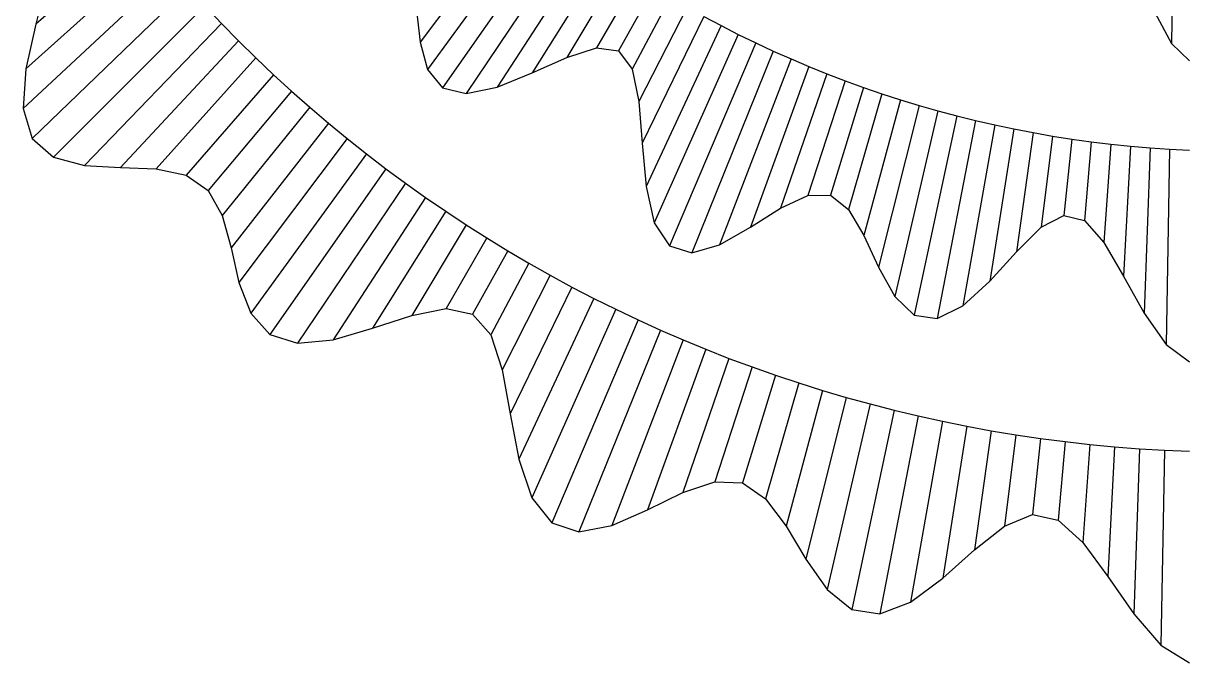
# Model space of a CAD drawing. Header units: metres. Extents: x -31.1 to 29.2, y -27.3 to 29.9.
# Drawn here: x -19.36 to -0.01, y -27.26 to -16.64 of the extents above; entities that cross this region are included whole.
import ezdxf

# ---------------------------------------------------------------- set-up
doc = ezdxf.new("R2010")
doc.units = ezdxf.units.M
for name, color, linetype in [('Fill', 3, 'Continuous'), ('Inner', 2, 'Continuous'), ('Outer', 1, 'Continuous')]:
    doc.layers.add(name, color=color, linetype=linetype)

msp = doc.modelspace()

# ---------------------------------------------------------------- linework, layer by layer
at = {"layer": 'Fill'}
for p, q in [((-0.24, -13.734), (-0.296, -16.975)), ((-10.975, -14.564), (-12.774, -16.952)), ((-10.727, -14.765), (-12.649, -17.41)), ((-10.476, -14.961), (-12.403, -17.713)), ((-17.411, -15.135), (-19.157, -16.653)), ((-10.221, -15.153), (-12.012, -17.808)), ((-17.154, -15.446), (-19.322, -17.398)), ((-9.962, -15.341), (-11.497, -17.704)), ((-9.7, -15.524), (-10.914, -17.466)), ((-16.892, -15.752), (-19.364, -18.057)), ((-9.435, -15.703), (-10.339, -17.207)), ((-16.625, -16.054), (-19.216, -18.557)), ((-9.167, -15.877), (-9.844, -17.05)), ((-8.895, -16.047), (-9.478, -17.098)), ((-8.62, -16.212), (-9.252, -17.401)), ((-16.352, -16.352), (-18.865, -18.865)), ((-8.342, -16.372), (-9.141, -17.941)), ((-8.061, -16.528), (-9.088, -18.633)), ((-16.074, -16.645), (-18.35, -19.002)), ((-7.777, -16.679), (-9.023, -19.351)), ((-7.491, -16.824), (-8.885, -19.956)), ((-15.79, -16.933), (-17.75, -19.035)), ((-7.201, -16.965), (-8.634, -20.34)), ((-15.502, -17.216), (-17.16, -19.058)), ((-6.909, -17.101), (-8.263, -20.453)), ((-6.615, -17.232), (-7.8, -20.319)), ((-6.318, -17.358), (-7.289, -20.027)), ((-15.208, -17.495), (-16.659, -19.164)), ((-6.018, -17.479), (-6.787, -19.71)), ((-5.717, -17.595), (-6.336, -19.5)), ((-14.909, -17.768), (-16.293, -19.417)), ((-5.413, -17.705), (-5.961, -19.497)), ((-5.107, -17.81), (-5.658, -19.733)), ((-4.799, -17.91), (-5.404, -20.167)), ((-14.605, -18.036), (-16.06, -19.832)), ((-4.489, -18.004), (-5.16, -20.694)), ((-4.177, -18.094), (-4.889, -21.178)), ((-3.864, -18.177), (-4.568, -21.489)), ((-14.297, -18.299), (-15.914, -20.369)), ((-3.549, -18.256), (-4.188, -21.544)), ((-3.232, -18.328), (-3.762, -21.333)), ((-13.984, -18.557), (-15.783, -20.945)), ((-2.914, -18.396), (-3.314, -20.922)), ((-2.594, -18.457), (-2.872, -20.438)), ((-2.273, -18.514), (-2.459, -20.03)), ((-1.951, -18.564), (-2.084, -19.831)), ((-1.628, -18.609), (-1.742, -19.915)), ((-1.304, -18.649), (-1.418, -20.28)), ((-0.979, -18.683), (-1.092, -20.84)), ((-0.653, -18.711), (-0.749, -21.457)), ((-0.327, -18.733), (-0.384, -21.975)), ((-13.666, -18.81), (-15.588, -21.455)), ((-13.344, -19.057), (-15.271, -21.809)), ((-13.017, -19.298), (-14.808, -21.953)), ((-12.686, -19.534), (-14.22, -21.897)), ((-12.35, -19.764), (-13.564, -21.707)), ((-12.01, -19.989), (-12.914, -21.493)), ((-11.667, -20.207), (-12.344, -21.381)), ((-11.319, -20.42), (-11.902, -21.471)), ((-10.967, -20.627), (-11.6, -21.816)), ((-10.612, -20.827), (-11.411, -22.396)), ((-10.253, -21.022), (-11.28, -23.127)), ((-9.89, -21.21), (-11.136, -23.882)), ((-9.524, -21.392), (-10.919, -24.524)), ((-9.155, -21.568), (-10.587, -24.942)), ((-8.782, -21.737), (-10.137, -25.089)), ((-8.407, -21.9), (-9.591, -24.986)), ((-8.028, -22.057), (-8.999, -24.726)), ((-7.646, -22.207), (-8.414, -24.437)), ((-7.262, -22.35), (-7.881, -24.256)), ((-6.875, -22.486), (-7.423, -24.278)), ((-6.485, -22.616), (-7.036, -24.539)), ((-6.093, -22.74), (-6.698, -24.996)), ((-5.699, -22.856), (-6.369, -25.545)), ((-5.302, -22.965), (-6.014, -26.05)), ((-4.903, -23.068), (-5.607, -26.38)), ((-4.503, -23.164), (-5.142, -26.452)), ((-4.1, -23.252), (-4.63, -26.257)), ((-3.696, -23.334), (-4.096, -25.861)), ((-3.29, -23.409), (-3.568, -25.389)), ((-2.883, -23.476), (-3.069, -24.993)), ((-2.474, -23.537), (-2.607, -24.803)), ((-2.064, -23.59), (-2.178, -24.896)), ((-1.653, -23.637), (-1.767, -25.267)), ((-1.241, -23.676), (-1.354, -25.833)), ((-0.828, -23.708), (-0.924, -26.454)), ((-0.414, -23.732), (-0.471, -26.974))]:
    msp.add_line(p, q, dxfattribs=at)
at = {"layer": 'Inner'}
for p, q in [((-16.352, -16.352), (-16.074, -16.645)), ((-8.061, -16.528), (-7.777, -16.679)), ((-16.074, -16.645), (-15.79, -16.933)), ((-7.777, -16.679), (-7.491, -16.824)), ((-7.491, -16.824), (-7.201, -16.965)), ((-15.79, -16.933), (-15.502, -17.216)), ((-7.201, -16.965), (-6.909, -17.101)), ((-15.502, -17.216), (-15.208, -17.495)), ((-6.909, -17.101), (-6.615, -17.232)), ((-6.615, -17.232), (-6.318, -17.358)), ((-6.318, -17.358), (-6.018, -17.479)), ((-15.208, -17.495), (-14.909, -17.768)), ((-6.018, -17.479), (-5.717, -17.595)), ((-5.717, -17.595), (-5.413, -17.705)), ((-14.909, -17.768), (-14.605, -18.036)), ((-5.413, -17.705), (-5.107, -17.81)), ((-5.107, -17.81), (-4.799, -17.91)), ((-4.799, -17.91), (-4.489, -18.004)), ((-14.605, -18.036), (-14.297, -18.299)), ((-4.489, -18.004), (-4.177, -18.094)), ((-4.177, -18.094), (-3.864, -18.177)), ((-3.864, -18.177), (-3.549, -18.256)), ((-14.297, -18.299), (-13.984, -18.557)), ((-3.549, -18.256), (-3.232, -18.328)), ((-3.232, -18.328), (-2.914, -18.396)), ((-13.984, -18.557), (-13.666, -18.81)), ((-2.914, -18.396), (-2.594, -18.457)), ((-2.594, -18.457), (-2.273, -18.514)), ((-2.273, -18.514), (-1.951, -18.564)), ((-1.951, -18.564), (-1.628, -18.609)), ((-1.628, -18.609), (-1.304, -18.649)), ((-1.304, -18.649), (-0.979, -18.683)), ((-0.979, -18.683), (-0.653, -18.711)), ((-0.653, -18.711), (-0.327, -18.733)), ((-0.327, -18.733), (0, -18.75)), ((-13.666, -18.81), (-13.344, -19.057)), ((-13.344, -19.057), (-13.017, -19.298)), ((-13.017, -19.298), (-12.686, -19.534)), ((-12.686, -19.534), (-12.35, -19.764)), ((-12.35, -19.764), (-12.01, -19.989)), ((-12.01, -19.989), (-11.667, -20.207)), ((-11.667, -20.207), (-11.319, -20.42)), ((-11.319, -20.42), (-10.967, -20.627)), ((-10.967, -20.627), (-10.612, -20.827)), ((-10.612, -20.827), (-10.253, -21.022)), ((-10.253, -21.022), (-9.89, -21.21)), ((-9.89, -21.21), (-9.524, -21.392)), ((-9.524, -21.392), (-9.155, -21.568)), ((-9.155, -21.568), (-8.782, -21.737)), ((-8.782, -21.737), (-8.407, -21.9)), ((-8.407, -21.9), (-8.028, -22.057)), ((-8.028, -22.057), (-7.646, -22.207)), ((-7.646, -22.207), (-7.262, -22.35)), ((-7.262, -22.35), (-6.875, -22.486)), ((-6.875, -22.486), (-6.485, -22.616)), ((-6.485, -22.616), (-6.093, -22.74)), ((-6.093, -22.74), (-5.699, -22.856)), ((-5.699, -22.856), (-5.302, -22.965)), ((-5.302, -22.965), (-4.903, -23.068)), ((-4.903, -23.068), (-4.503, -23.164)), ((-4.503, -23.164), (-4.1, -23.252)), ((-4.1, -23.252), (-3.696, -23.334)), ((-3.696, -23.334), (-3.29, -23.409)), ((-3.29, -23.409), (-2.883, -23.476)), ((-2.883, -23.476), (-2.474, -23.537)), ((-2.474, -23.537), (-2.064, -23.59)), ((-2.064, -23.59), (-1.653, -23.637)), ((-1.653, -23.637), (-1.241, -23.676)), ((-1.241, -23.676), (-0.828, -23.708)), ((-0.828, -23.708), (-0.414, -23.732)), ((-0.414, -23.732), (0, -23.75))]:
    msp.add_line(p, q, dxfattribs=at)
at = {"layer": 'Outer'}
for p, q in [((-18.973, -15.92), (-19.157, -16.653)), ((-12.836, -16.429), (-12.774, -16.952)), ((-0.575, -16.46), (-0.296, -16.975)), ((-19.157, -16.653), (-19.322, -17.398)), ((-12.774, -16.952), (-12.649, -17.41)), ((-0.296, -16.975), (0, -17.264)), ((-10.914, -17.466), (-10.339, -17.207)), ((-10.339, -17.207), (-9.844, -17.05)), ((-9.844, -17.05), (-9.478, -17.098)), ((-9.478, -17.098), (-9.252, -17.401)), ((-19.322, -17.398), (-19.364, -18.057)), ((-12.649, -17.41), (-12.403, -17.713)), ((-9.252, -17.401), (-9.141, -17.941)), ((-11.497, -17.704), (-10.914, -17.466)), ((-12.403, -17.713), (-12.012, -17.808)), ((-12.012, -17.808), (-11.497, -17.704)), ((-9.141, -17.941), (-9.088, -18.633)), ((-19.364, -18.057), (-19.216, -18.557)), ((-19.216, -18.557), (-18.865, -18.865)), ((-9.088, -18.633), (-9.023, -19.351)), ((-18.865, -18.865), (-18.35, -19.002)), ((-18.35, -19.002), (-17.75, -19.035)), ((-17.75, -19.035), (-17.16, -19.058)), ((-17.16, -19.058), (-16.659, -19.164)), ((-16.659, -19.164), (-16.293, -19.417)), ((-9.023, -19.351), (-8.885, -19.956)), ((-16.293, -19.417), (-16.06, -19.832)), ((-6.787, -19.71), (-6.336, -19.5)), ((-6.336, -19.5), (-5.961, -19.497)), ((-5.961, -19.497), (-5.658, -19.733)), ((-7.289, -20.027), (-6.787, -19.71)), ((-5.658, -19.733), (-5.404, -20.167)), ((-16.06, -19.832), (-15.914, -20.369)), ((-2.459, -20.03), (-2.084, -19.831)), ((-2.084, -19.831), (-1.742, -19.915)), ((-1.742, -19.915), (-1.418, -20.28)), ((-8.885, -19.956), (-8.634, -20.34)), ((-7.8, -20.319), (-7.289, -20.027)), ((-2.872, -20.438), (-2.459, -20.03)), ((-8.263, -20.453), (-7.8, -20.319)), ((-5.404, -20.167), (-5.16, -20.694)), ((-1.418, -20.28), (-1.092, -20.84)), ((-15.914, -20.369), (-15.783, -20.945)), ((-8.634, -20.34), (-8.263, -20.453)), ((-3.314, -20.922), (-2.872, -20.438)), ((-5.16, -20.694), (-4.889, -21.178)), ((-1.092, -20.84), (-0.749, -21.457)), ((-15.783, -20.945), (-15.588, -21.455)), ((-3.762, -21.333), (-3.314, -20.922)), ((-4.889, -21.178), (-4.568, -21.489)), ((-15.588, -21.455), (-15.271, -21.809)), ((-12.914, -21.493), (-12.344, -21.381)), ((-12.344, -21.381), (-11.902, -21.471)), ((-11.902, -21.471), (-11.6, -21.816)), ((-4.188, -21.544), (-3.762, -21.333)), ((-0.749, -21.457), (-0.384, -21.975)), ((-13.564, -21.707), (-12.914, -21.493)), ((-4.568, -21.489), (-4.188, -21.544)), ((-15.271, -21.809), (-14.808, -21.953)), ((-14.22, -21.897), (-13.564, -21.707)), ((-11.6, -21.816), (-11.411, -22.396)), ((-14.808, -21.953), (-14.22, -21.897)), ((-0.384, -21.975), (0, -22.264)), ((-11.411, -22.396), (-11.28, -23.127)), ((-11.28, -23.127), (-11.136, -23.882)), ((-11.136, -23.882), (-10.919, -24.524)), ((-8.414, -24.437), (-7.881, -24.256)), ((-7.881, -24.256), (-7.423, -24.278)), ((-7.423, -24.278), (-7.036, -24.539)), ((-10.919, -24.524), (-10.587, -24.942)), ((-8.999, -24.726), (-8.414, -24.437)), ((-7.036, -24.539), (-6.698, -24.996)), ((-9.591, -24.986), (-8.999, -24.726)), ((-10.587, -24.942), (-10.137, -25.089)), ((-3.069, -24.993), (-2.607, -24.803)), ((-2.607, -24.803), (-2.178, -24.896)), ((-2.178, -24.896), (-1.767, -25.267)), ((-10.137, -25.089), (-9.591, -24.986)), ((-6.698, -24.996), (-6.369, -25.545)), ((-3.568, -25.389), (-3.069, -24.993)), ((-1.767, -25.267), (-1.354, -25.833)), ((-6.369, -25.545), (-6.014, -26.05)), ((-4.096, -25.861), (-3.568, -25.389)), ((-4.63, -26.257), (-4.096, -25.861)), ((-1.354, -25.833), (-0.924, -26.454)), ((-6.014, -26.05), (-5.607, -26.38)), ((-5.142, -26.452), (-4.63, -26.257)), ((-5.607, -26.38), (-5.142, -26.452)), ((-0.924, -26.454), (-0.471, -26.974)), ((-0.471, -26.974), (0, -27.264))]:
    msp.add_line(p, q, dxfattribs=at)

doc.saveas('drawing.dxf')
